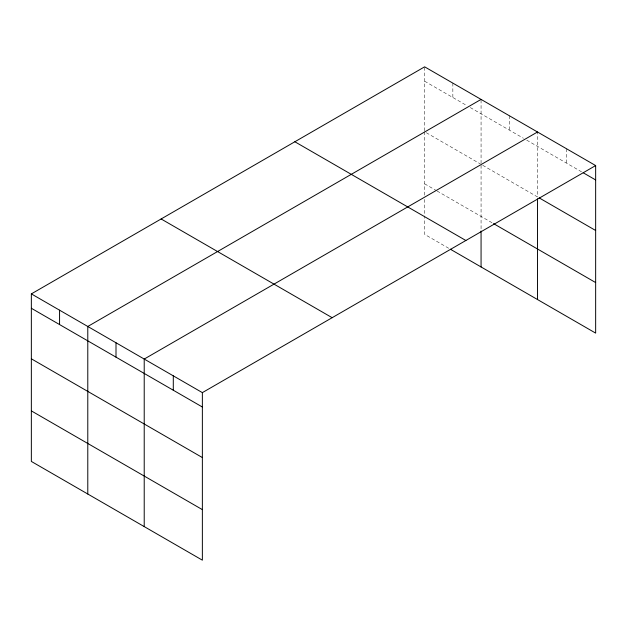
<?xml version="1.0" encoding="UTF-8"?>
<svg xmlns="http://www.w3.org/2000/svg" width="627" height="627" viewBox="0 0 627 627"><rect width="100%" height="100%" fill="white"/><g stroke="black" fill="none" stroke-linecap="round" stroke-linejoin="round"><path stroke-width="0.47" stroke-dasharray="3.13 2.35" d="M424.636 130.784L424.636 66.83M481.066 163.365L481.066 99.411M424.636 81.212L466.958 105.65M470.281 107.57L523.396 138.23M526.719 140.15L581.527 171.798M426.297 132.712L480.243 163.859M482.727 165.301L537.504 196.925L537.504 131.999M424.636 183.829L436.251 190.537M437.082 191.016L492.689 223.126M448.705 248.268L424.636 234.373L424.636 215.907M566.581 148.779L566.581 163.161M509.289 115.705L509.289 130.087M481.066 165.301L481.066 230.023M452.851 83.125L452.851 97.506M424.636 131.756L424.636 195.499M424.636 199.386L424.636 214.936"/><path stroke-width="0.94" d="M450.358 249.225L595.65 333.109L595.65 165.567L424.636 66.83L31.35 293.891L31.35 461.433L202.364 560.17L202.364 392.627L31.35 293.891M481.066 99.411L87.788 326.471L87.788 494.021M537.504 131.999L144.218 359.059L144.218 526.602M202.364 392.627L595.65 165.567M583.188 172.754L595.65 179.949M539.165 197.881L595.65 230.493M493.52 223.604L595.65 282.565M294.847 141.757L465.869 240.494M161.131 218.964L332.153 317.693M31.35 308.272L202.364 407.009M31.35 358.816L202.364 457.553M31.35 410.889L202.364 509.626M537.504 198.853L537.504 299.541M481.066 230.995L481.066 266.961M173.295 375.839L173.295 390.221M116.003 342.765L116.003 357.147M59.565 310.185L59.565 324.567"/></g></svg>
